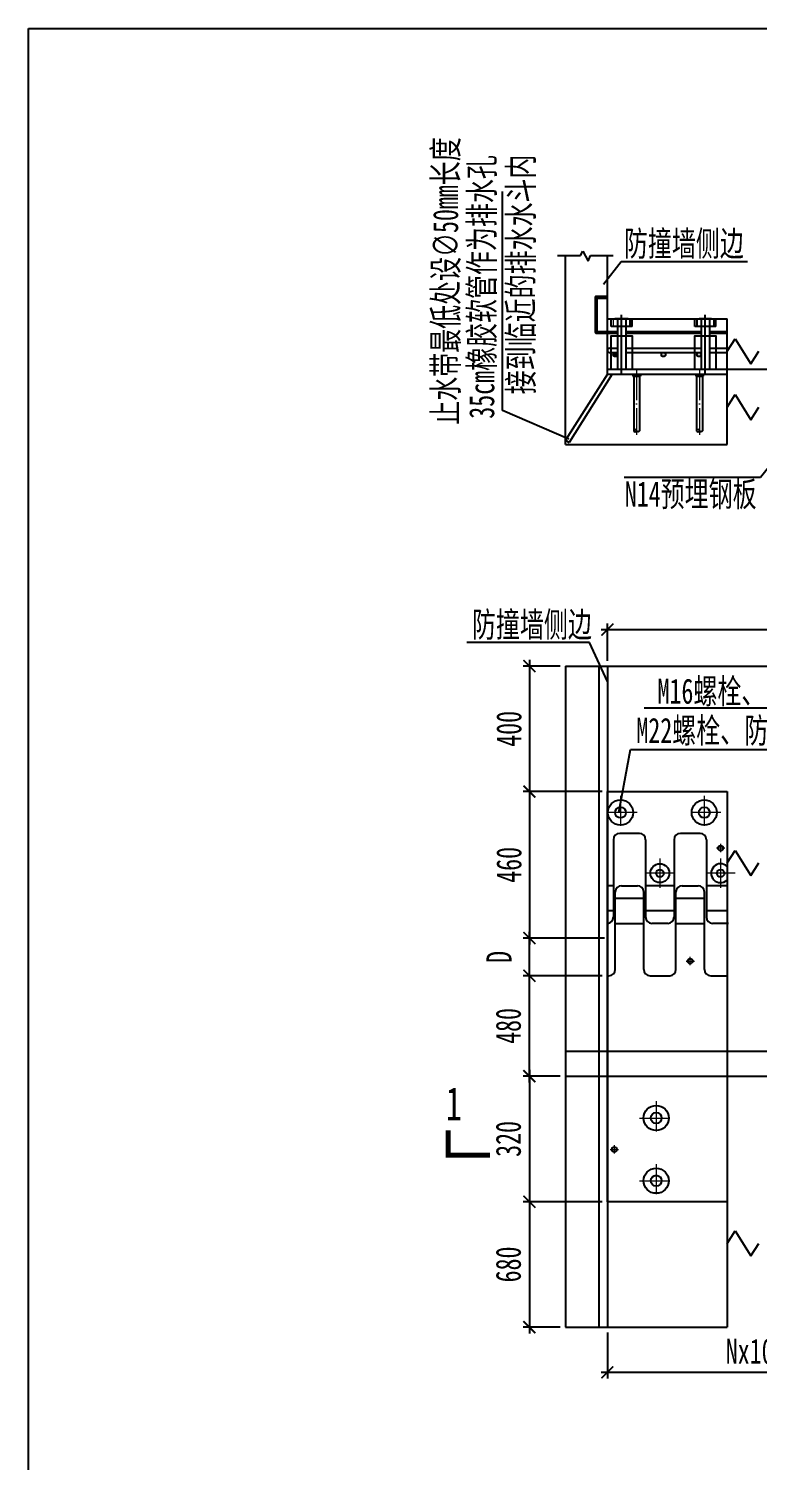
# Model space of a CAD drawing. Extents: x 113548 to 134722, y -121971 to -116031.
# Drawn here: x 113548 to 115289, y -119453 to -116031 of the extents above; entities that cross this region are included whole.
import ezdxf

# ---------------------------------------------------------------- set-up
doc = ezdxf.new("R2010")
doc.units = 0
doc.header["$LTSCALE"] = 3
doc.header["$MEASUREMENT"] = 0
doc.linetypes.add('ACAD_ISO04W100', pattern=[30.5, 24, -3, 0.5, -3])
doc.layers.get('0').update_dxf_attribs({"linetype": 'CONTINUOUS'})
doc.layers.get('DEFPOINTS').update_dxf_attribs({"linetype": 'CONTINUOUS'})
for name, color, linetype, lineweight in [('1-粗实线', 4, 'CONTINUOUS', 15), ('DashDot', 5, 'ACAD_ISO04W100', 15), ('文字说明', 7, 'CONTINUOUS', 25)]:
    doc.layers.add(name, color=color, linetype=linetype, lineweight=lineweight)
for name, color, linetype in [('6标注', 7, 'CONTINUOUS'), ('bz', 3, 'CONTINUOUS'), ('Thin', 1, 'CONTINUOUS')]:
    doc.layers.add(name, color=color, linetype=linetype)
doc.styles.add('mp', font='smsim.shx', dxfattribs={"width": 0.75, "bigfont": 'smfs.shx'})
doc.styles.add('仿宋字', font='仿宋_GB2312.ttf', dxfattribs={"width": 0.7})
doc.dimstyles.new('20 mp', dxfattribs={"dimscale": 20, "dimtxt": 3, "dimasz": 1.43, "dimexe": 0.75, "dimexo": 0.625, "dimgap": 1, "dimtad": 1, "dimdec": 4, "dimzin": 9, "dimdsep": 46, "dimtxsty": 'mp', "dimblk1": 'ARCHTICK', "dimblk2": 'ARCHTICK', "dimsah": 1, "dimcen": 2.5, "dimdle": 0.75, "dimclrd": 256, "dimclre": 256, "dimclrt": 7, "dimadec": 4, "dimazin": 2, "dimtp": 0.5, "dimtm": 0.0005, "dimtfac": 1, "dimtdec": 4, "dimtmove": 2, "dimatfit": 3, "dimldrblk": 'NONE', "dimfxl": 0.75, "dimtolj": 1, "dimtzin": 0, "dimlwd": -1, "dimlwe": -1, "dimarcsym": 0})

# ---------------------------------------------------------------- blocks, each defined once
blk = doc.blocks.new('_ARCHTICK')
at = {"color": 0, "linetype": 'ByBlock', "const_width": 0.15}
blk.add_lwpolyline([(-0.5, -0.5), (0.5, 0.5)], dxfattribs=at)
blk = doc.blocks.new('_None')
blk = doc.blocks.new('*D22')
at = {"layer": 'bz'}
for p, q in [((114923.8, -118204.6), (114729.6, -118204.6)), ((114744.6, -118309.6), (114744.6, -118189.6)), ((114913.3, -118294.6), (114729.6, -118294.6))]:
    blk.add_line(p, q, dxfattribs=at)
at = {"layer": 'DEFPOINTS', "color": 0}
for p in [(114744.6, -118204.6), (114936.3, -118204.6), (114925.8, -118294.6)]:
    blk.add_point(p, dxfattribs=at)
at = {"layer": 'bz', "xscale": 28.6, "yscale": 28.6, "zscale": 28.6}
for p, rotation in [((114744.6, -118204.6), 90), ((114744.6, -118294.6), 270)]:
    blk.add_blockref('_ARCHTICK', p, dxfattribs=dict(at, rotation=rotation))
at = {"layer": 'bz', "color": 7, "insert": (114672, -118249.6), "char_height": 60, "attachment_point": 5, "rotation": 90, "style": '仿宋字'}
blk.add_mtext('\\A1;D', dxfattribs=at)
blk = doc.blocks.new('*D23')
at = {"layer": 'bz'}
for p, q in [((114744.6, -118549.6), (114744.6, -118279.6)), ((114918.3, -118294.6), (114729.6, -118294.6)), ((114818.3, -118534.6), (114729.6, -118534.6))]:
    blk.add_line(p, q, dxfattribs=at)
at = {"layer": 'DEFPOINTS', "color": 0}
for p in [(114744.6, -118294.6), (114930.8, -118294.6), (114830.8, -118534.6)]:
    blk.add_point(p, dxfattribs=at)
at = {"layer": 'bz', "xscale": 28.6, "yscale": 28.6, "zscale": 28.6}
for p, rotation in [((114744.6, -118294.6), 90), ((114744.6, -118534.6), 270)]:
    blk.add_blockref('_ARCHTICK', p, dxfattribs=dict(at, rotation=rotation))
at = {"layer": 'bz', "color": 7, "insert": (114694.6, -118414.6), "char_height": 60, "attachment_point": 5, "rotation": 90, "style": '仿宋字'}
blk.add_mtext('\\A1;480', dxfattribs=at)
blk = doc.blocks.new('*D24')
at = {"layer": 'bz'}
for p, q in [((114744.6, -117839.6), (114744.6, -118219.6)), ((114918.3, -117854.6), (114729.6, -117854.6)), ((114923.8, -118204.6), (114729.6, -118204.6))]:
    blk.add_line(p, q, dxfattribs=at)
at = {"layer": 'DEFPOINTS', "color": 0}
for p in [(114930.8, -117854.6), (114744.6, -118204.6), (114936.3, -118204.6)]:
    blk.add_point(p, dxfattribs=at)
at = {"layer": 'bz', "xscale": 28.6, "yscale": 28.6, "zscale": 28.6}
for p, rotation in [((114744.6, -117854.6), 90), ((114744.6, -118204.6), 270)]:
    blk.add_blockref('_ARCHTICK', p, dxfattribs=dict(at, rotation=rotation))
at = {"layer": 'bz', "color": 7, "insert": (114696, -118029.6), "char_height": 60, "attachment_point": 5, "rotation": 90, "style": '仿宋字'}
blk.add_mtext('\\A1;460', dxfattribs=at)
blk = doc.blocks.new('*D25')
at = {"layer": 'bz'}
for p, q in [((114918.3, -118834.6), (114729.6, -118834.6)), ((114744.6, -118819.6), (114744.6, -119149.6)), ((114818.3, -119134.6), (114729.6, -119134.6))]:
    blk.add_line(p, q, dxfattribs=at)
at = {"layer": 'DEFPOINTS', "color": 0}
for p in [(114930.8, -118834.6), (114744.6, -119134.6), (114830.8, -119134.6)]:
    blk.add_point(p, dxfattribs=at)
at = {"layer": 'bz', "xscale": 28.6, "yscale": 28.6, "zscale": 28.6}
for p, rotation in [((114744.6, -118834.6), 90), ((114744.6, -119134.6), 270)]:
    blk.add_blockref('_ARCHTICK', p, dxfattribs=dict(at, rotation=rotation))
at = {"layer": 'bz', "color": 7, "insert": (114694.6, -118984.6), "char_height": 60, "attachment_point": 5, "rotation": 90, "style": '仿宋字'}
blk.add_mtext('\\A1;680', dxfattribs=at)
blk = doc.blocks.new('*D26')
at = {"layer": 'bz'}
for p, q in [((114744.6, -118519.6), (114744.6, -118849.6)), ((114818.3, -118534.6), (114729.6, -118534.6)), ((114918.3, -118834.6), (114729.6, -118834.6))]:
    blk.add_line(p, q, dxfattribs=at)
at = {"layer": 'DEFPOINTS', "color": 0}
for p in [(114830.8, -118534.6), (114744.6, -118834.6), (114930.8, -118834.6)]:
    blk.add_point(p, dxfattribs=at)
at = {"layer": 'bz', "xscale": 28.6, "yscale": 28.6, "zscale": 28.6}
for p, rotation in [((114744.6, -118534.6), 90), ((114744.6, -118834.6), 270)]:
    blk.add_blockref('_ARCHTICK', p, dxfattribs=dict(at, rotation=rotation))
at = {"layer": 'bz', "color": 7, "insert": (114694.6, -118684.6), "char_height": 60, "attachment_point": 5, "rotation": 90, "style": '仿宋字'}
blk.add_mtext('\\A1;320', dxfattribs=at)
blk = doc.blocks.new('*D27')
at = {"layer": 'bz'}
for p, q in [((114818.3, -117554.6), (114729.6, -117554.6)), ((114744.6, -117539.6), (114744.6, -117869.6)), ((114918.3, -117854.6), (114729.6, -117854.6))]:
    blk.add_line(p, q, dxfattribs=at)
at = {"layer": 'DEFPOINTS', "color": 0}
for p in [(114830.8, -117554.6), (114744.6, -117854.6), (114930.8, -117854.6)]:
    blk.add_point(p, dxfattribs=at)
at = {"layer": 'bz', "xscale": 28.6, "yscale": 28.6, "zscale": 28.6}
for p, rotation in [((114744.6, -117554.6), 90), ((114744.6, -117854.6), 270)]:
    blk.add_blockref('_ARCHTICK', p, dxfattribs=dict(at, rotation=rotation))
at = {"layer": 'bz', "color": 7, "insert": (114696, -117704.6), "char_height": 60, "attachment_point": 5, "rotation": 90, "style": '仿宋字'}
blk.add_mtext('\\A1;400', dxfattribs=at)
blk = doc.blocks.new('*D32')
at = {"layer": 'bz'}
for p, q in [((115667.9, -118847.1), (115667.9, -119257.4)), ((114930.8, -119147.1), (114930.8, -119257.4)), ((114915.8, -119242.4), (115682.9, -119242.4))]:
    blk.add_line(p, q, dxfattribs=at)
at = {"layer": 'DEFPOINTS', "color": 0}
for p in [(115667.9, -118834.6), (114930.8, -119134.6), (115667.9, -119242.4)]:
    blk.add_point(p, dxfattribs=at)
at = {"layer": 'bz', "xscale": 28.6, "yscale": 28.6, "zscale": 28.6, "rotation": 180}
blk.add_blockref('_ARCHTICK', (114930.8, -119242.4), dxfattribs=at)
at = {"layer": 'bz', "xscale": 28.6, "yscale": 28.6, "zscale": 28.6}
blk.add_blockref('_ARCHTICK', (115667.9, -119242.4), dxfattribs=at)
at = {"layer": 'bz', "color": 7, "insert": (115299.4, -119192.4), "char_height": 60, "attachment_point": 5, "style": '仿宋字'}
blk.add_mtext('\\A1;Nx1000', dxfattribs=at)
blk = doc.blocks.new('*D33')
at = {"layer": 'bz'}
for p, q in [((114915.8, -117467.4), (117440.5, -117467.4)), ((114930.8, -117542.1), (114930.8, -117452.4)), ((117425.5, -117543.7), (117425.5, -117452.4))]:
    blk.add_line(p, q, dxfattribs=at)
at = {"layer": 'DEFPOINTS', "color": 0}
for p in [(117425.5, -117467.4), (114930.8, -117554.6), (117425.5, -117556.2)]:
    blk.add_point(p, dxfattribs=at)
at = {"layer": 'bz', "xscale": 28.6, "yscale": 28.6, "zscale": 28.6, "rotation": 180}
blk.add_blockref('_ARCHTICK', (114930.8, -117467.4), dxfattribs=at)
at = {"layer": 'bz', "xscale": 28.6, "yscale": 28.6, "zscale": 28.6}
blk.add_blockref('_ARCHTICK', (117425.5, -117467.4), dxfattribs=at)
at = {"layer": 'bz', "color": 7, "insert": (116178.2, -117407.5), "char_height": 60, "attachment_point": 5, "style": '仿宋字'}
blk.add_mtext('\\A1;桥宽', dxfattribs=at)

msp = doc.modelspace()

# ---------------------------------------------------------------- hatches: boundary and pattern name
at = {"layer": 'Thin'}
msp.add_hatch(color=256, dxfattribs=at).paths.add_polyline_path([(114954.8133, -116809.99593, 1), (114944.81287, -116809.99593, 1)])
h = msp.add_hatch(color=256, dxfattribs=at)
h.paths.add_polyline_path([(115059.81783, -116809.99593, 1), (115069.81826, -116809.99593, 1)])
h.paths.add_polyline_path([(115144.82149, -116809.99593, 1), (115154.82193, -116809.99593, 1)])

# ---------------------------------------------------------------- linework, layer by layer
at = {"const_width": 12.00052}
msp.add_lwpolyline([(114650.77827, -118723.76293), (114550.77396, -118723.76293), (114550.77396, -118663.76034)], dxfattribs=at)
at = {"layer": '1-粗实线'}
msp.add_line((114944.81287, -116726.49233), (114944.81287, -116742.99304), dxfattribs=at)
at = {"layer": '6标注'}
for p, q in [((115216.82459, -116935.72643), (115235.82541, -116905.72513)), ((115235.82541, -116905.72513), (115273.82705, -116965.72772)), ((115273.82705, -116965.72772), (115292.82786, -116935.72643)), ((115216.82459, -118025.14229), (115235.82541, -117995.141)), ((115235.82541, -117995.141), (115273.82705, -118055.14359)), ((115273.82705, -118055.14359), (115292.82786, -118025.14229)), ((115216.82459, -118934.16966), (115235.82541, -118904.16837)), ((115235.82541, -118904.16837), (115273.82705, -118964.17096)), ((115273.82705, -118964.17096), (115292.82786, -118934.16966))]:
    msp.add_line(p, q, dxfattribs=at)
for points in [[(115007.81558, -116992.00378), (115004.31543, -116995.00391), (115000.81527, -116992.00378), (114997.31512, -116989.00365), (114993.81497, -116992.00378), (114997.31512, -116995.00391), (115000.81527, -116992.00378)], [(115157.82204, -116992.00378), (115154.32189, -116995.00391), (115150.82174, -116992.00378), (115147.32159, -116989.00365), (115143.82144, -116992.00378), (115147.32159, -116995.00391), (115150.82174, -116992.00378)]]:
    msp.add_spline(points, degree=3, dxfattribs=at)
at = {"layer": 'DashDot'}
for p, q in [((115000.81527, -116846.99753), (115000.81527, -117002.00421)), ((115150.82174, -116846.99753), (115150.82174, -117002.00421)), ((114962.26361, -117864.57446), (114962.26361, -117944.57791)), ((115162.27224, -117864.57446), (115162.27224, -117944.57791)), ((115002.26534, -117904.57619), (114922.26189, -117904.57619)), ((115202.27396, -117904.57619), (115122.27051, -117904.57619)), ((115201.27392, -117979.57942), (115201.27392, -117999.58028)), ((115056.26767, -118014.58093), (115056.26767, -118084.58395)), ((115211.27435, -117989.57985), (115191.27349, -117989.57985)), ((115201.27392, -118014.58093), (115201.27392, -118084.58395)), ((115091.26917, -118049.58244), (115021.26616, -118049.58244)), ((115236.27543, -118049.58244), (115166.27241, -118049.58244)), ((115128.77079, -118269.59193), (115128.77079, -118249.59106)), ((115118.77036, -118259.59149), (115138.77122, -118259.59149)), ((115047.51729, -118594.60594), (115047.51729, -118674.60939)), ((115007.51556, -118634.60766), (115087.51901, -118634.60766)), ((114937.51254, -118709.6109), (114957.51341, -118709.6109)), ((114947.51298, -118719.61133), (114947.51298, -118699.61047)), ((115047.51729, -118744.61241), (115047.51729, -118824.61586)), ((115007.51556, -118784.61413), (115087.51901, -118784.61413))]:
    msp.add_line(p, q, dxfattribs=at)
at = {"layer": 'DEFPOINTS'}
msp.add_lwpolyline([(113548.44111, -116031.10317), (121948.44111, -116031.10317), (121948.44111, -121971.10317), (113548.44111, -121971.10317)], close=True, dxfattribs=at)
at = {"layer": 'Thin'}
for p, q in [((114811.52587, -116573.13447), (114866.63975, -116573.13447)), ((114830.80794, -117025.0052), (114830.80795, -116573.13447)), ((114866.63975, -116573.13447), (114872.48287, -116562.86776)), ((114872.48287, -116562.86776), (114884.7534, -116586.80096)), ((114884.7534, -116586.80096), (114890.59652, -116573.13447)), ((114890.59652, -116573.13447), (114944.69204, -116573.03831)), ((114930.81226, -116856.99796), (114930.81226, -116573.06053)), ((114901.6496, -116672.80797), (114901.6496, -116756.91159)), ((114903.64968, -116670.80788), (114931.00074, -116670.80788)), ((114903.69968, -116674.85806), (114903.69968, -116754.91151)), ((114905.69977, -116672.85797), (114931.00074, -116672.85797)), ((114905.74977, -116676.90814), (114905.74977, -116752.91142)), ((114907.74986, -116674.90806), (114931.00074, -116674.90806)), ((114930.81226, -116724.99226), (115216.82459, -116724.99226)), ((114930.81226, -116724.99226), (115212.82442, -116724.99226)), ((114939.81266, -116742.99304), (114939.81266, -116724.99226)), ((114989.81481, -116742.99304), (114939.81266, -116742.99304)), ((114984.8146, -116742.99304), (114944.81287, -116742.99304)), ((114979.81438, -116724.99226), (114949.81309, -116724.99226)), ((114954.8133, -116726.49233), (114954.8133, -116764.99399)), ((114964.81373, -116854.99787), (114964.81373, -116714.99183)), ((114974.81416, -116726.49233), (114974.81416, -116764.99399)), ((114984.8146, -116726.49233), (114984.8146, -116742.99304)), ((114989.81481, -116742.99304), (114989.81481, -116724.99226)), ((115139.82128, -116742.99304), (115139.82128, -116724.99226)), ((115189.82343, -116742.99304), (115139.82128, -116742.99304)), ((115144.82149, -116726.49233), (115144.82149, -116742.99304)), ((115184.82322, -116742.99304), (115144.82149, -116742.99304)), ((115179.823, -116724.99226), (115149.82171, -116724.99226)), ((115154.82193, -116726.49233), (115154.82193, -116764.99399)), ((115164.82236, -116854.99787), (115164.82236, -116714.99183)), ((115174.82279, -116726.49233), (115174.82279, -116764.99399)), ((115184.82322, -116726.49233), (115184.82322, -116742.99304)), ((115189.82343, -116742.99304), (115189.82343, -116724.99226)), ((115216.82459, -117025.0052), (115216.82459, -116724.99226)), ((114903.64968, -116758.91168), (114955.00179, -116758.91168)), ((114905.69977, -116756.91159), (114955.00179, -116756.91159)), ((114907.74986, -116754.91151), (114955.00179, -116754.91151)), ((114954.8133, -116764.99399), (114954.8133, -116844.99744)), ((114974.81416, -116754.99356), (115154.82193, -116754.99356)), ((114974.81416, -116756.99364), (115154.82193, -116756.99364)), ((114974.81416, -116758.99373), (115154.82193, -116758.99373)), ((115154.82193, -116764.99399), (115154.82193, -116844.99744)), ((115174.82279, -116754.99356), (115216.82459, -116754.99356)), ((115174.82279, -116756.99364), (115216.82459, -116756.99364)), ((115174.82279, -116758.99373), (115216.82459, -116758.99373)), ((115216.82459, -116802.14257), (115235.82541, -116772.14127)), ((115235.82541, -116772.14127), (115273.82705, -116832.14386)), ((114935.81247, -116794.99528), (114939.81266, -116794.99528)), ((114935.81247, -116804.99571), (114939.81266, -116804.99571)), ((114939.81266, -116794.99528), (114954.8133, -116794.99528)), ((114939.81266, -116804.99571), (114954.8133, -116804.99571)), ((114974.81416, -116794.99528), (114989.81481, -116794.99528)), ((114974.81416, -116804.99571), (114989.81481, -116804.99571)), ((114989.81481, -116794.99528), (115139.82128, -116794.99528)), ((114989.81481, -116804.99571), (115139.82128, -116804.99571)), ((115139.82128, -116794.99528), (115154.82193, -116794.99528)), ((115139.82128, -116804.99571), (115154.82193, -116804.99571)), ((115174.82279, -116794.99528), (115189.82343, -116794.99528)), ((115174.82279, -116804.99571), (115189.82343, -116804.99571)), ((115189.82343, -116794.99528), (115216.82459, -116794.99528)), ((115189.82343, -116804.99571), (115216.82459, -116804.99571)), ((115273.82705, -116832.14386), (115292.82786, -116802.14257)), ((114930.81226, -116844.99744), (116786.39226, -116844.99744)), ((114930.81226, -116856.99796), (114830.80794, -117015.00477)), ((114942.64736, -116856.99796), (114839.25811, -117020.35298)), ((114930.81226, -116856.99796), (115216.82459, -116856.99796)), ((114991.81489, -116856.99796), (114991.81489, -116861.99817)), ((114991.81489, -116861.99817), (115009.81566, -116861.99817)), ((114993.81497, -116861.99817), (114993.81497, -116992.00378)), ((115007.81558, -116861.99817), (115007.81558, -116992.00378)), ((115009.81566, -116856.99796), (115009.81566, -116861.99817)), ((115141.82135, -116856.99796), (115141.82135, -116861.99817)), ((115141.82135, -116861.99817), (115159.82213, -116861.99817)), ((115143.82144, -116861.99817), (115143.82144, -116992.00378)), ((115157.82204, -116861.99817), (115157.82204, -116992.00378)), ((115159.82213, -116856.99796), (115159.82213, -116861.99817)), ((114830.80794, -117015.00477), (114839.25811, -117020.35298)), ((114830.80794, -117025.0052), (115216.82459, -117025.0052)), ((114830.80794, -117554.5611), (114830.80794, -119134.62922)), ((114830.80794, -117554.5611), (117525.42413, -117554.5611)), ((114910.81139, -117554.5611), (114910.81139, -119134.62922)), ((114930.81226, -117554.5611), (114930.81226, -119134.62922)), ((114930.81226, -118834.61629), (114930.81226, -117854.57403)), ((114930.81226, -117854.57403), (115216.82459, -117854.57403)), ((115216.82459, -117854.57403), (115216.82459, -119134.62922)), ((114945.26288, -117969.57899), (114945.26288, -118154.58697)), ((115007.26555, -117954.57834), (114960.26353, -117954.57834)), ((115022.2662, -117969.57899), (115022.2662, -118154.58697)), ((115090.26913, -117969.57899), (115090.26913, -118154.58697)), ((115152.2718, -117954.57834), (115105.26978, -117954.57834)), ((115167.27245, -117969.57899), (115167.27245, -118154.58697)), ((114945.26288, -118079.58373), (114930.81226, -118079.58373)), ((114964.76372, -118079.58373), (115002.76536, -118079.58373)), ((115090.26913, -118079.58373), (115022.2662, -118079.58373)), ((115109.76997, -118079.58373), (115147.77161, -118079.58373)), ((115216.82459, -118079.58373), (115167.27245, -118079.58373)), ((114949.76307, -118279.59236), (114949.76307, -118094.58438)), ((114949.76307, -118109.58503), (115017.76601, -118109.58503)), ((115017.76601, -118279.59236), (115017.76601, -118094.58438)), ((115094.76933, -118279.59236), (115094.76933, -118094.58438)), ((115094.76933, -118109.58503), (115162.77226, -118109.58503)), ((115162.77226, -118279.59236), (115162.77226, -118094.58438)), ((114945.26288, -118139.58632), (114930.81226, -118139.58632)), ((115090.26913, -118139.58632), (115022.2662, -118139.58632)), ((115216.82459, -118139.58632), (115167.27245, -118139.58632)), ((114949.76307, -118169.58761), (115017.76601, -118169.58761)), ((115075.26848, -118169.58761), (115037.26685, -118169.58761)), ((115094.76933, -118169.58761), (115162.77226, -118169.58761)), ((115220.27474, -118169.58761), (115182.2731, -118169.58761)), ((114930.81226, -118294.593), (114934.76243, -118294.593)), ((115032.76665, -118294.593), (115079.76868, -118294.593)), ((115177.7729, -118294.593), (115216.82459, -118294.593)), ((114830.80794, -118474.60077), (115717.34617, -118474.60077)), ((114830.80794, -118534.60335), (115717.34617, -118534.60335)), ((115216.82459, -118834.61629), (114930.81226, -118834.61629)), ((114830.80794, -119134.62922), (115216.82459, -119134.62922)), ((114930.81226, -119134.62922), (115216.82459, -119134.62922))]:
    msp.add_line(p, q, dxfattribs=at)
for points in [[(114939.81266, -116844.99744), (114939.81266, -116764.99399), (114989.81481, -116764.99399), (114989.81481, -116844.99744)], [(114974.81416, -116764.99399), (114974.81416, -116844.99744)], [(115139.82128, -116844.99744), (115139.82128, -116764.99399), (115189.82343, -116764.99399), (115189.82343, -116844.99744)], [(115174.82279, -116764.99399), (115174.82279, -116844.99744)]]:
    msp.add_lwpolyline(points, dxfattribs=at)
for centre, radius in [((114949.81309, -116809.99593), 5.00022), ((115064.81804, -116809.99593), 5.00022), ((115149.82171, -116809.99593), 5.00022), ((114962.26361, -117904.57619), 30.00129), ((115162.27224, -117904.57619), 30.00129), ((114962.26361, -117904.57619), 13.00056), ((115162.27224, -117904.57619), 13.00056), ((115201.27392, -117989.57985), 6.00026), ((115056.26767, -118049.58244), 22.50097), ((115056.26767, -118049.58244), 9.00039), ((115201.27392, -118049.58244), 9.00039), ((115128.77079, -118259.59149), 6.00026), ((115047.51729, -118634.60766), 30.00129), ((115047.51729, -118634.60766), 13.00056), ((114947.51298, -118709.6109), 6.00026), ((115047.51729, -118784.61413), 30.00129), ((115047.51729, -118784.61413), 13.00056)]:
    msp.add_circle(centre, radius, dxfattribs=at)
for centre, radius, start, end in [((114903.64968, -116672.80797), 2.00009, 90, 180), ((114905.69977, -116674.85806), 2.00009, 90, 180), ((114907.74986, -116676.90814), 2.00009, 90, 180), ((114949.81309, -116734.07599), 9.08372, 56.60151153, 123.39848847), ((114964.81372, -116759.07714), 34.08488, 72.93848763, 107.06148547), ((114979.81438, -116734.07599), 9.08372, 56.60151153, 123.39848847), ((115149.82171, -116734.07599), 9.08372, 56.60151153, 123.39848847), ((115164.82235, -116759.07714), 34.08488, 72.93848763, 107.06148547), ((115179.823, -116734.07599), 9.08372, 56.60151153, 123.39848847), ((114903.64968, -116756.91159), 2.00009, 180, 270), ((114905.69977, -116754.91151), 2.00009, 180, 270), ((114907.74986, -116752.91142), 2.00009, 180, 270), ((114935.81247, -116799.9955), 5.00022, 90, 270), ((114960.26353, -117969.57899), 15.00065, 90, 180), ((115007.26555, -117969.57899), 15.00065, 0, 90), ((115105.26978, -117969.57899), 15.00065, 90, 180), ((115152.2718, -117969.57899), 15.00065, 0, 90), ((115201.27392, -118049.58244), 22.50097, 46.28187258, 313.71812742), ((114964.76372, -118094.58438), 15.00065, 90, 180), ((115002.76536, -118094.58438), 15.00065, 0, 90), ((115109.76997, -118094.58438), 15.00065, 90, 180), ((115147.77161, -118094.58438), 15.00065, 0, 90), ((114930.26223, -118154.58697), 15.00065, 272.10131628, 0), ((115037.26685, -118154.58697), 15.00065, 180, 270), ((115075.26848, -118154.58697), 15.00065, 270, 0), ((115182.2731, -118154.58697), 15.00065, 180, 270), ((114934.76243, -118279.59236), 15.00065, 270, 0), ((115032.76665, -118279.59236), 15.00065, 180, 270), ((115079.76868, -118279.59236), 15.00065, 270, 0), ((115177.7729, -118279.59236), 15.00065, 180, 270)]:
    msp.add_arc(centre, radius, start, end, dxfattribs=at)

# ---------------------------------------------------------------- texts
at = {"layer": '6标注', "style": '仿宋字', "width": 0.7}
for s, height, p in [('止水带最低处设∅50mm长度', 60.0025871, (114574.29659, -116977.73763)), ('35cm橡胶软管作为排水孔', 60.0025871, (114660.60328, -116963.40753)), ('接到临近的排水水斗内', 60.002587, (114753.93296, -116904.98752))]:
    msp.add_text(s, height=height, rotation=90, dxfattribs=at).set_placement(p)
for s, height, p in [('防撞墙侧边', 60.002587, (114970.35554, -116574.63781)), ('N14预埋钢板', 60.002587, (114972.46861, -117173.1676)), ('防撞墙侧边', 60.002587, (114607.38389, -117485.11877)), ('M16螺栓、防松动螺母', 60.0025871, (115050.68986, -117644.34202)), ('M22螺栓、防松动螺母', 60.0025871, (115000.14896, -117738.16452))]:
    msp.add_text(s, height=height, dxfattribs=at).set_placement(p)
at = {"layer": '文字说明', "style": '仿宋字', "width": 0.7}
msp.add_text('1', height=80.00345, dxfattribs=at).set_placement((114544.93994, -118640.35249))

# ---------------------------------------------------------------- dimensions: what is measured, and where the dimension line sits
at = {"layer": 'bz'}
for base, p1, p2, text, picture, middle in [((117425.51795, -117467.40101), (114930.81226, -117554.5611), (117425.51795, -117556.15484), '桥宽', '*D33', (116178.16511, -117407.50911)), ((115667.89404, -119242.36084), (114930.81226, -119134.62922), (115667.89404, -118834.61629), 'Nx1000', '*D32', (115299.35315, -119192.36084))]:
    dim = msp.add_linear_dim(base=base, p1=p1, p2=p2, text=text, dimstyle='20 mp', override={"dimtxsty": '仿宋字'}, dxfattribs=at)
    dim.commit()
    dim.dimension.update_dxf_attribs({"geometry": picture, "text_midpoint": middle})
for base, p1, p2, text, picture, middle in [((114744.56129, -117854.57403), (114830.80794, -117554.5611), (114930.81226, -117854.57403), '400', '*D27', (114696.02075, -117704.56756)), ((114744.56129, -118204.58912), (114930.81226, -117854.57403), (114936.31249, -118204.58912), '460', '*D24', (114696.02075, -118029.58158)), ((114744.56129, -118294.593), (114830.80794, -118534.60335), (114930.81226, -118294.593), '480', '*D23', (114694.56129, -118414.59818)), ((114744.56129, -118834.61629), (114830.80794, -118534.60335), (114930.81226, -118834.61629), '320', '*D26', (114694.56129, -118684.60982)), ((114744.56129, -119134.62922), (114930.81226, -118834.61629), (114830.80794, -119134.62922), '680', '*D25', (114694.56129, -118984.62276))]:
    dim = msp.add_linear_dim(base=base, p1=p1, p2=p2, angle=90, text=text, dimstyle='20 mp', override={"dimtxsty": '仿宋字'}, dxfattribs=at)
    dim.commit()
    dim.dimension.update_dxf_attribs({"geometry": picture, "text_midpoint": middle})
dim = msp.add_linear_dim(base=(114744.56129, -118204.58912), p1=(114925.81204, -118294.593), p2=(114936.31249, -118204.58912), angle=90, text='D', dimstyle='20 mp', override={"dimtxsty": '仿宋字'}, dxfattribs=at)
dim.commit()
dim.dimension.update_dxf_attribs({"geometry": '*D22', "text_midpoint": (114672.0267, -118249.59106), "dimtype": 160})

# ---------------------------------------------------------------- leaders
for points in [[(114838.61271, -117012.51339), (114680.01574, -116943.96949), (114680.01574, -116420.59642)], [(115498.31296, -116850.65764), (115296.93594, -117103.77688), (114970.71582, -117103.77688)], [(115799.29912, -118049.58244), (115612.90806, -117655.17197), (115018.40935, -117655.17197)], [(114958.21789, -117904.57619), (114986.22914, -117753.89514), (115568.4869, -117753.89514)]]:
    msp.add_leader(points, dimstyle='20 mp', override={"dimtxsty": '仿宋字'}, dxfattribs=at)
at = {"layer": 'Thin'}
for points in [[(114921.37257, -116642.08553), (114963.90482, -116587.95214), (115265.22285, -116587.95214)], [(114930.9104, -117591.03327), (114888.37815, -117498.43311), (114594.80833, -117498.43311)]]:
    msp.add_leader(points, dimstyle='20 mp', override={"dimtxsty": '仿宋字'}, dxfattribs=at)

doc.saveas('drawing.dxf')
